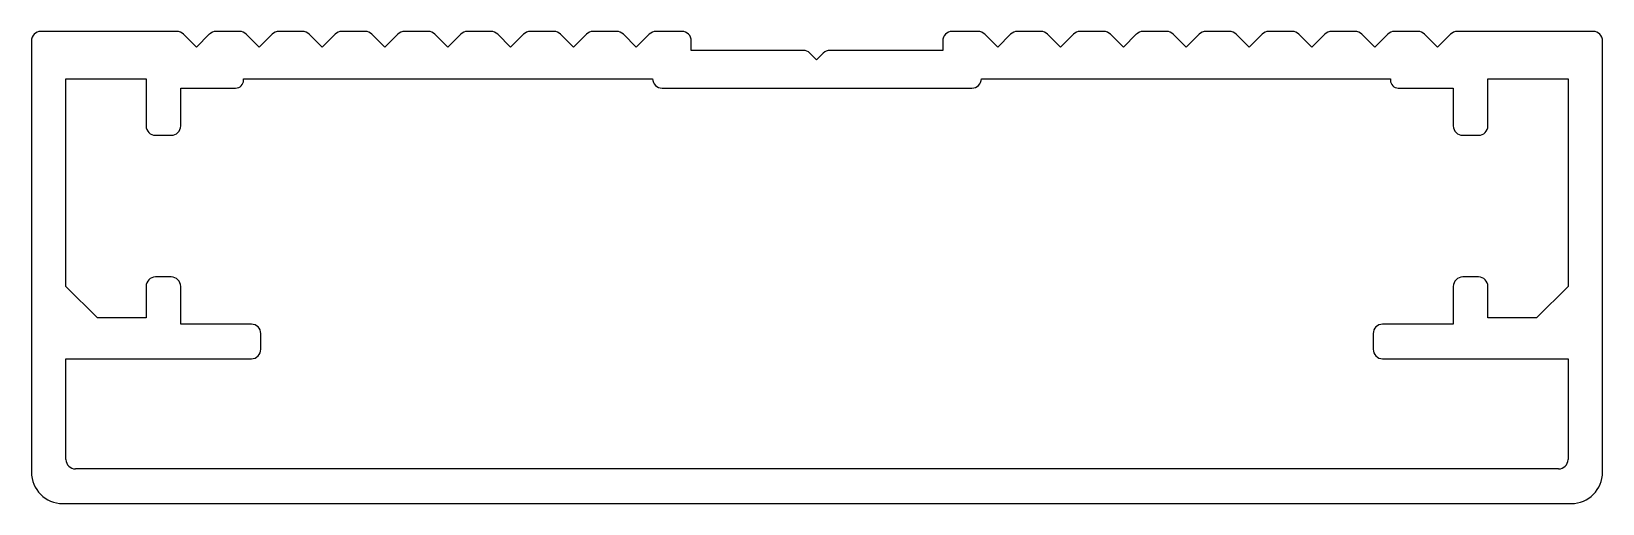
# Model space of a CAD drawing. Extents: x 842.4 to 892.4, y 609.5 to 624.5.
import ezdxf

# ---------------------------------------------------------------- set-up
doc = ezdxf.new("R2010")
doc.units = 0
doc.layers.get('0').update_dxf_attribs({"linetype": 'CONTINUOUS'})

msp = doc.modelspace()

# ---------------------------------------------------------------- linework, layer by layer
for p, q in [((847.014, 624.519), (842.688, 624.519)), ((849.014, 624.519), (848.263, 624.519)), ((851.014, 624.519), (850.263, 624.519)), ((853.014, 624.519), (852.263, 624.519)), ((855.014, 624.519), (854.263, 624.519)), ((857.014, 624.519), (856.263, 624.519)), ((859.014, 624.519), (858.263, 624.519)), ((861.014, 624.519), (860.263, 624.519)), ((863.088, 624.519), (862.263, 624.519)), ((872.514, 624.519), (871.688, 624.519)), ((874.514, 624.519), (873.763, 624.519)), ((876.514, 624.519), (875.763, 624.519)), ((878.514, 624.519), (877.763, 624.519)), ((880.514, 624.519), (879.763, 624.519)), ((882.514, 624.519), (881.763, 624.519)), ((884.514, 624.519), (883.763, 624.519)), ((886.514, 624.519), (885.763, 624.519)), ((892.088, 624.519), (887.763, 624.519)), ((842.388, 624.219), (842.388, 610.519)), ((847.638, 624.019), (847.226, 624.431)), ((848.05, 624.431), (847.638, 624.019)), ((849.638, 624.019), (849.226, 624.431)), ((850.05, 624.431), (849.638, 624.019)), ((851.638, 624.019), (851.226, 624.431)), ((852.05, 624.431), (851.638, 624.019)), ((853.638, 624.019), (853.226, 624.431)), ((854.05, 624.431), (853.638, 624.019)), ((855.638, 624.019), (855.226, 624.431)), ((856.05, 624.431), (855.638, 624.019)), ((857.638, 624.019), (857.226, 624.431)), ((858.05, 624.431), (857.638, 624.019)), ((859.638, 624.019), (859.226, 624.431)), ((860.05, 624.431), (859.638, 624.019)), ((861.638, 624.019), (861.226, 624.431)), ((862.05, 624.431), (861.638, 624.019)), ((863.388, 623.919), (863.388, 624.219)), ((871.388, 624.219), (871.388, 623.919)), ((873.138, 624.019), (872.726, 624.431)), ((873.55, 624.431), (873.138, 624.019)), ((875.138, 624.019), (874.726, 624.431)), ((875.55, 624.431), (875.138, 624.019)), ((877.138, 624.019), (876.726, 624.431)), ((877.55, 624.431), (877.138, 624.019)), ((879.138, 624.019), (878.726, 624.431)), ((879.55, 624.431), (879.138, 624.019)), ((881.138, 624.019), (880.726, 624.431)), ((881.55, 624.431), (881.138, 624.019)), ((883.138, 624.019), (882.726, 624.431)), ((883.55, 624.431), (883.138, 624.019)), ((885.138, 624.019), (884.726, 624.431)), ((885.55, 624.431), (885.138, 624.019)), ((887.138, 624.019), (886.726, 624.431)), ((887.55, 624.431), (887.138, 624.019)), ((892.388, 610.519), (892.388, 624.219)), ((866.951, 623.919), (863.388, 623.919)), ((867.375, 623.619), (867.163, 623.831)), ((867.587, 623.831), (867.375, 623.619)), ((871.388, 623.919), (867.8, 623.919)), ((843.488, 623.019), (846.038, 623.019)), ((843.488, 616.419), (843.488, 623.019)), ((846.038, 623.019), (846.038, 621.519)), ((849.138, 623.019), (862.158, 623.019)), ((849.138, 622.969), (849.138, 623.019)), ((872.618, 623.019), (885.638, 623.019)), ((885.638, 623.019), (885.638, 622.969)), ((888.738, 621.519), (888.738, 623.019)), ((888.738, 623.019), (891.288, 623.019)), ((891.288, 623.019), (891.288, 616.419)), ((847.138, 622.719), (848.888, 622.719)), ((847.138, 621.519), (847.138, 622.719)), ((862.458, 622.719), (872.318, 622.719)), ((885.888, 622.719), (887.638, 622.719)), ((887.638, 622.719), (887.638, 621.519)), ((846.338, 621.219), (846.838, 621.219)), ((887.938, 621.219), (888.438, 621.219)), ((846.838, 616.719), (846.338, 616.719)), ((888.438, 616.719), (887.938, 616.719)), ((844.488, 615.419), (843.488, 616.419)), ((846.038, 616.419), (846.038, 615.419)), ((847.138, 615.219), (847.138, 616.419)), ((887.638, 616.419), (887.638, 615.219)), ((888.738, 615.419), (888.738, 616.419)), ((891.288, 616.419), (890.288, 615.419)), ((846.038, 615.419), (844.488, 615.419)), ((849.388, 615.219), (847.138, 615.219)), ((887.638, 615.219), (885.388, 615.219)), ((890.288, 615.419), (888.738, 615.419)), ((849.688, 614.419), (849.688, 614.919)), ((885.088, 614.919), (885.088, 614.419)), ((843.488, 610.919), (843.488, 614.119)), ((843.488, 614.119), (849.388, 614.119)), ((885.388, 614.119), (891.288, 614.119)), ((891.288, 614.119), (891.288, 610.919)), ((890.988, 610.619), (843.788, 610.619)), ((843.388, 609.519), (891.388, 609.519))]:
    msp.add_line(p, q)
for centre, radius, start, end in [((842.688, 624.219), 0.3, 90, 180), ((847.014, 624.219), 0.3, 45, 90), ((848.263, 624.219), 0.3, 90, 135), ((849.014, 624.219), 0.3, 45, 90), ((850.263, 624.219), 0.3, 90, 135), ((851.014, 624.219), 0.3, 45, 90), ((852.263, 624.219), 0.3, 90, 135), ((853.014, 624.219), 0.3, 45, 90), ((854.263, 624.219), 0.3, 90, 135), ((855.014, 624.219), 0.3, 45, 90), ((856.263, 624.219), 0.3, 90, 135), ((857.014, 624.219), 0.3, 45, 90), ((858.263, 624.219), 0.3, 90, 135), ((859.014, 624.219), 0.3, 45, 90), ((860.263, 624.219), 0.3, 90, 135), ((861.014, 624.219), 0.3, 45, 90), ((862.263, 624.219), 0.3, 90, 135), ((863.088, 624.219), 0.3, 360, 90), ((871.688, 624.219), 0.3, 90.0001, 180.0535), ((872.514, 624.219), 0.3, 45, 90), ((873.763, 624.219), 0.3, 90, 135), ((874.514, 624.219), 0.3, 45, 90), ((875.763, 624.219), 0.3, 90, 135), ((876.514, 624.219), 0.3, 45, 90), ((877.763, 624.219), 0.3, 90, 135), ((878.514, 624.219), 0.3, 45, 90), ((879.763, 624.219), 0.3, 90, 135), ((880.514, 624.219), 0.3, 45, 90), ((881.763, 624.219), 0.3, 90, 135), ((882.514, 624.219), 0.3, 45, 90), ((883.763, 624.219), 0.3, 90, 135), ((884.514, 624.219), 0.3, 45, 90), ((885.763, 624.219), 0.3, 90, 135), ((886.514, 624.219), 0.3, 45, 90), ((887.763, 624.219), 0.3, 90, 135), ((892.088, 624.219), 0.3, 360, 90), ((866.951, 623.619), 0.3, 45, 90), ((867.8, 623.619), 0.3, 90, 135), ((862.458, 623.019), 0.3, 180, 270), ((872.318, 623.019), 0.3, 270, 0), ((848.888, 622.969), 0.25, 270, 0), ((885.888, 622.969), 0.25, 180, 270), ((846.338, 621.519), 0.3, 180, 270), ((846.838, 621.519), 0.3, 270, 0), ((887.938, 621.519), 0.3, 180, 270), ((888.438, 621.519), 0.3, 270, 0), ((846.338, 616.419), 0.3, 90, 180), ((846.838, 616.419), 0.3, 360, 90), ((887.938, 616.419), 0.3, 90, 180), ((888.438, 616.419), 0.3, 360, 90), ((849.388, 614.919), 0.3, 360, 90), ((885.388, 614.919), 0.3, 90, 180), ((849.388, 614.419), 0.3, 270, 0), ((885.388, 614.419), 0.3, 180, 270), ((843.388, 610.519), 1, 180, 270), ((843.788, 610.919), 0.3, 180, 270), ((890.988, 610.919), 0.3, 270, 0), ((891.388, 610.519), 1, 270, 0)]:
    msp.add_arc(centre, radius, start, end)

doc.saveas('drawing.dxf')
